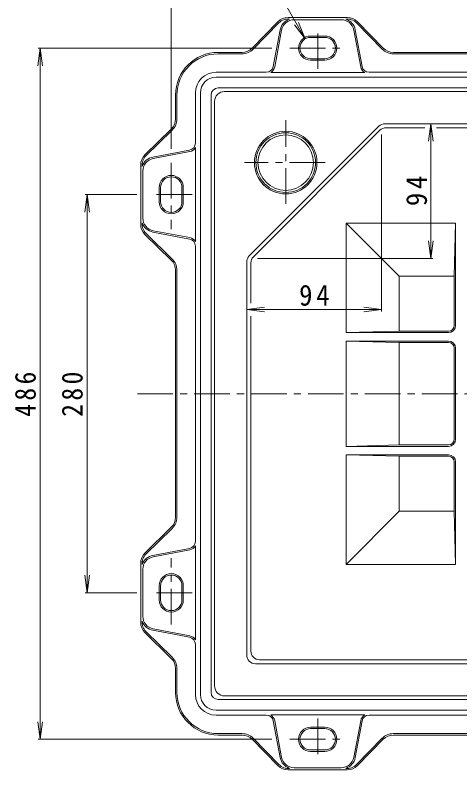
# Model space of a CAD drawing. Units: millimetres, scale not verified. Extents: x -960 to 817, y -688 to 698.
# Drawn here: x -698 to -385, y -332 to 199 of the extents above; entities that cross this region are included whole.
import ezdxf

# ---------------------------------------------------------------- set-up
doc = ezdxf.new("R2010")
doc.units = ezdxf.units.MM
doc.header["$LTSCALE"] = 5
doc.linetypes.add('CHAIN1', pattern=[8, 5, -1, 1, -1])
for name, color, linetype, lineweight in [('0-0_通り芯', 3, 'Continuous', 9), ('0-1_躯体', 2, 'Continuous', 9), ('0-4_その他', 7, 'Continuous', 9)]:
    doc.layers.add(name, color=color, linetype=linetype, lineweight=lineweight)
doc.styles.add('ＭＳ ゴシック', font='')
doc.styles.get('ＭＳ ゴシック').set_extended_font_data('MS Gothic')

msp = doc.modelspace()

# ---------------------------------------------------------------- linework, layer by layer
at = {"layer": '0-0_通り芯'}
for p, q in [((-550.201, 145.463), (-139.201, 145.463)), ((-557.201, 138.463), (-557.201, -272.537)), ((-437.357, 122.821), (-252.044, 122.821)), ((-441.6, 121.064), (-532.802, 29.862)), ((-529.971, 29.157), (-440.895, 118.233)), ((-409.329, 119.99), (-436.653, 119.99)), ((-252.749, 119.99), (-401.187, 119.99)), ((-387.701, 52.963), (-464.701, 52.963)), ((-464.701, -24.037), (-464.701, 52.963)), ((-388.701, 15.643), (-387.701, 52.963)), ((-387.701, -19.037), (-387.701, 52.963)), ((-534.559, -250.895), (-534.559, 25.62)), ((-531.728, -3.462), (-531.728, 24.915)), ((-427.38, -23.037), (-427.38, 15.643)), ((-388.701, -19.037), (-388.701, 15.643)), ((-531.728, -248.064), (-531.728, -12.546)), ((-427.38, -23.037), (-464.701, -24.037)), ((-392.701, -24.037), (-464.701, -24.037)), ((-392.701, -23.037), (-427.38, -23.037)), ((-427.38, -31.037), (-464.701, -30.037)), ((-392.701, -30.037), (-464.701, -30.037)), ((-464.701, -104.037), (-464.701, -30.037)), ((-427.38, -103.037), (-427.38, -31.037)), ((-392.701, -31.037), (-427.38, -31.037)), ((-388.701, -35.037), (-388.701, -99.037)), ((-387.701, -35.037), (-387.701, -99.037)), ((-427.38, -103.037), (-464.701, -104.037)), ((-392.701, -104.037), (-464.701, -104.037)), ((-392.701, -103.037), (-427.38, -103.037)), ((-427.38, -111.037), (-464.701, -110.037)), ((-392.701, -110.037), (-464.701, -110.037)), ((-464.701, -187.037), (-464.701, -110.037)), ((-427.38, -111.037), (-427.38, -149.716)), ((-392.701, -111.037), (-427.38, -111.037)), ((-388.701, -115.037), (-388.701, -149.716)), ((-387.701, -115.037), (-387.701, -187.037)), ((-388.701, -149.716), (-387.701, -187.037)), ((-387.701, -187.037), (-464.701, -187.037)), ((-163.673, -254.064), (-525.728, -254.064)), ((-528.559, -256.895), (-160.842, -256.895)), ((-550.201, -279.537), (-139.201, -279.537))]:
    msp.add_line(p, q, dxfattribs=at)
at = {"layer": '0-0_通り芯', "linetype": 'CHAIN1'}
for p, q in [((-507.201, 66.473), (-507.201, 125.272)), ((-479.459, 95.463), (-536.298, 95.463)), ((-611.493, -67.037), (-78.003, -67.037))]:
    msp.add_line(p, q, dxfattribs=at)
at = {"layer": '0-0_通り芯'}
for points in [[(-388.701, 15.643), (-427.38, 15.643), (-464.701, 52.963)], [(-388.701, -149.716), (-427.38, -149.716), (-464.701, -187.037)]]:
    msp.add_lwpolyline(points, dxfattribs=at)
for radius in [22, 21, 19.5]:
    msp.add_circle((-507.201, 95.463), radius, dxfattribs=at)
for centre, radius, start, end in [((-550.201, 138.463), 7, 90, 180), ((-437.357, 116.821), 6, 90, 134.99933), ((-436.653, 113.99), 6, 90, 134.99933), ((-528.559, 25.62), 6, 135.00067, 180), ((-525.728, 24.915), 6, 135.00034, 180), ((-392.701, -19.037), 4, 270, 0), ((-392.701, -19.037), 5, 270, 0), ((-392.701, -35.037), 5, 0, 90), ((-392.701, -35.037), 4, 0, 90), ((-392.701, -99.037), 4, 270, 0), ((-392.701, -99.037), 5, 270, 0), ((-392.701, -115.037), 5, 0, 90), ((-392.701, -115.037), 4, 0, 90), ((-525.728, -248.064), 6, 180, 270), ((-528.559, -250.895), 6, 180, 270), ((-550.201, -272.537), 7, 180, 270)]:
    msp.add_arc(centre, radius, start, end, dxfattribs=at)
at = {"layer": '0-1_躯体'}
for p, q in [((-505.498, 197.463), (-463.903, 197.463)), ((-530.76, 175.965), (-512.642, 194.461)), ((-530.045, 175.265), (-511.927, 193.761)), ((-501.226, 195.963), (-468.175, 195.963)), ((-439.356, 175.265), (-457.474, 193.761)), ((-438.642, 175.965), (-456.76, 194.461)), ((-515.93, 163.034), (-511.052, 188.822)), ((-510.069, 188.636), (-514.948, 162.848)), ((-459.332, 188.636), (-454.453, 162.848)), ((-453.471, 163.034), (-458.35, 188.822)), ((-489.701, 184.463), (-479.701, 184.463)), ((-489.701, 183.463), (-479.701, 183.463)), ((-537.903, 172.963), (-554.701, 172.963)), ((-554.701, 171.963), (-537.903, 171.963)), ((-431.498, 172.963), (-257.904, 172.963)), ((-257.904, 171.963), (-431.498, 171.963)), ((-489.701, 168.463), (-479.701, 168.463)), ((-489.701, 167.463), (-479.701, 167.463)), ((-520.843, 158.963), (-556.201, 158.963)), ((-556.201, 155.463), (-133.201, 155.463)), ((-451.655, 158.824), (-517.746, 158.824)), ((-448.558, 158.963), (-240.844, 158.963)), ((-570.701, 109.106), (-570.701, 144.463)), ((-567.201, 144.463), (-567.201, -278.537)), ((-554.701, 147.963), (-134.701, 147.963)), ((-584.701, 126.165), (-584.701, 142.963)), ((-583.701, 142.963), (-583.701, 126.165)), ((-559.701, 142.963), (-559.701, -277.037)), ((-587.703, 119.022), (-606.198, 100.904)), ((-587.003, 118.308), (-605.499, 100.19)), ((-574.771, 104.193), (-600.56, 99.314)), ((-600.374, 98.332), (-574.585, 103.21)), ((-570.562, 39.918), (-570.562, 106.008)), ((-609.201, 93.76), (-609.201, 52.166)), ((-607.701, 89.488), (-607.701, 56.438)), ((-596.201, 77.963), (-596.201, 67.963)), ((-595.201, 77.963), (-595.201, 67.963)), ((-580.201, 77.963), (-580.201, 67.963)), ((-579.201, 77.963), (-579.201, 67.963)), ((-587.703, 26.904), (-606.198, 45.022)), ((-587.003, 27.618), (-605.499, 45.736)), ((-574.771, 41.733), (-600.56, 46.612)), ((-600.374, 47.594), (-574.585, 42.716)), ((-570.701, 36.82), (-570.701, -170.894)), ((-584.701, 19.76), (-584.701, -153.834)), ((-583.701, -153.834), (-583.701, 19.76)), ((-587.703, -160.978), (-606.198, -179.096)), ((-587.003, -161.692), (-605.499, -179.81)), ((-570.562, -173.992), (-570.562, -240.082)), ((-574.771, -175.807), (-600.56, -180.686)), ((-600.374, -181.668), (-574.585, -176.79)), ((-609.201, -227.834), (-609.201, -186.24)), ((-607.701, -223.562), (-607.701, -190.511)), ((-596.201, -212.037), (-596.201, -202.037)), ((-595.201, -212.037), (-595.201, -202.037)), ((-580.201, -212.037), (-580.201, -202.037)), ((-579.201, -212.037), (-579.201, -202.037)), ((-574.771, -238.267), (-600.56, -233.388)), ((-600.374, -232.405), (-574.585, -237.284)), ((-587.703, -253.096), (-606.198, -234.978)), ((-587.003, -252.382), (-605.499, -234.264)), ((-570.701, -243.18), (-570.701, -278.537)), ((-584.701, -260.239), (-584.701, -277.037)), ((-583.701, -277.037), (-583.701, -260.239)), ((-554.701, -282.037), (-134.701, -282.037)), ((-556.201, -289.537), (-133.201, -289.537)), ((-520.843, -293.037), (-556.201, -293.037)), ((-451.655, -292.898), (-517.746, -292.898)), ((-515.93, -297.107), (-511.052, -322.896)), ((-510.069, -322.71), (-514.948, -296.922)), ((-459.332, -322.71), (-454.453, -296.922)), ((-453.471, -297.107), (-458.35, -322.896)), ((-448.558, -293.037), (-240.844, -293.037)), ((-489.701, -301.537), (-479.701, -301.537)), ((-554.701, -306.037), (-537.903, -306.037)), ((-537.903, -307.037), (-554.701, -307.037)), ((-489.701, -302.537), (-479.701, -302.537)), ((-257.904, -306.037), (-431.498, -306.037)), ((-431.498, -307.037), (-257.904, -307.037)), ((-530.76, -310.039), (-512.642, -328.535)), ((-530.045, -309.339), (-511.927, -327.835)), ((-439.356, -309.339), (-457.474, -327.835)), ((-438.642, -310.039), (-456.76, -328.535)), ((-489.701, -317.537), (-479.701, -317.537)), ((-489.701, -318.537), (-479.701, -318.537)), ((-505.498, -331.537), (-463.903, -331.537)), ((-501.226, -330.037), (-468.175, -330.037))]:
    msp.add_line(p, q, dxfattribs=at)
at = {"layer": '0-1_躯体', "linetype": 'CHAIN1'}
for p, q in [((-484.701, 161.285), (-484.701, 190.152)), ((-504.206, 175.963), (-465.776, 175.963)), ((-587.701, 95.259), (-587.701, 48.664)), ((-573.022, 72.963), (-601.89, 72.963)), ((-587.701, -229.333), (-587.701, -182.738)), ((-573.022, -207.037), (-601.89, -207.037)), ((-484.701, -295.359), (-484.701, -324.226)), ((-504.206, -310.037), (-465.776, -310.037))]:
    msp.add_line(p, q, dxfattribs=at)
at = {"layer": '0-1_躯体'}
for centre, radius, start, end in [((-505.498, 187.463), 10, 90, 135.59067), ((-505.498, 187.463), 9, 83.69125, 135.59081), ((-501.226, 186.963), 10, 109.16592, 169.28644), ((-463.903, 187.463), 9, 44.40919, 96.30875), ((-468.175, 186.963), 10, 10.71356, 70.83408), ((-463.903, 187.463), 10, 44.40933, 90), ((-501.226, 186.963), 9, 90, 169.28644), ((-468.175, 186.963), 9, 10.71356, 90), ((-489.701, 175.963), 8.5, 90, 270), ((-489.701, 175.963), 7.5, 90, 270), ((-479.701, 175.963), 8.5, 270, 90), ((-479.701, 175.963), 7.5, 270, 90), ((-537.903, 182.963), 10, 270, 315.59067), ((-537.903, 182.963), 11, 270, 315.59093), ((-431.498, 182.963), 11, 224.40907, 270), ((-431.498, 182.963), 10, 224.40933, 270), ((-554.701, 142.963), 30, 90, 180), ((-554.701, 142.963), 29, 90, 180), ((-520.843, 163.963), 5, 270, 349.28552), ((-520.843, 163.963), 6, 301.08063, 349.28767), ((-448.558, 163.963), 6, 190.71233, 238.91937), ((-448.558, 163.963), 5, 190.71448, 270), ((-556.201, 144.463), 14.5, 90, 180), ((-556.201, 144.463), 11, 90, 180), ((-554.701, 142.963), 5, 90, 180), ((-594.701, 126.166), 10, 314.40933, 0), ((-594.701, 126.166), 11, 314.40907, 0), ((-575.701, 109.106), 5, 280.71448, 0), ((-599.201, 93.76), 10, 134.40933, 180), ((-575.701, 109.106), 6, 280.71233, 328.91937), ((-599.201, 93.76), 9, 134.40919, 186.30875), ((-598.701, 89.488), 10, 100.71356, 160.83408), ((-598.701, 89.488), 9, 100.71356, 180), ((-587.701, 77.963), 8.5, 0, 180), ((-587.701, 77.963), 7.5, 0, 180), ((-587.701, 67.963), 8.5, 180, 0), ((-587.701, 67.963), 7.5, 180, 0), ((-599.201, 52.166), 9, 173.69125, 225.59081), ((-598.701, 56.438), 10, 199.16592, 259.28644), ((-598.701, 56.438), 9, 180, 259.28644), ((-599.201, 52.166), 10, 180, 225.59067), ((-575.701, 36.82), 6, 31.08063, 79.28767), ((-575.701, 36.82), 5, 0, 79.28552), ((-594.701, 19.76), 10, 0, 45.59067), ((-594.701, 19.76), 11, 0, 45.59093), ((-594.701, -153.834), 10, 314.40933, 0), ((-594.701, -153.834), 11, 314.40907, 0), ((-575.701, -170.894), 5, 280.71448, 0), ((-575.701, -170.894), 6, 280.71233, 328.91937), ((-599.201, -186.24), 10, 134.40933, 180), ((-599.201, -186.24), 9, 134.40919, 186.30875), ((-598.701, -190.511), 10, 100.71356, 160.83408), ((-598.701, -190.511), 9, 100.71356, 180), ((-587.701, -202.037), 8.5, 0, 180), ((-587.701, -202.037), 7.5, 0, 180), ((-587.701, -212.037), 8.5, 180, 0), ((-587.701, -212.037), 7.5, 180, 0), ((-599.201, -227.834), 10, 180, 225.59067), ((-599.201, -227.834), 9, 173.69125, 225.59081), ((-598.701, -223.562), 10, 199.16592, 259.28644), ((-598.701, -223.562), 9, 180, 259.28644), ((-575.701, -243.18), 5, 0, 79.28552), ((-575.701, -243.18), 6, 31.08063, 79.28767), ((-594.701, -260.24), 10, 0, 45.59067), ((-594.701, -260.24), 11, 0, 45.59093), ((-554.701, -277.037), 30, 180, 270), ((-554.701, -277.037), 29, 180, 270), ((-556.201, -278.537), 14.5, 180, 270), ((-556.201, -278.537), 11, 180, 270), ((-554.701, -277.037), 5, 180, 270), ((-520.843, -298.037), 5, 10.71448, 90), ((-520.843, -298.037), 6, 10.71233, 58.91937), ((-448.558, -298.037), 6, 121.08063, 169.28767), ((-448.558, -298.037), 5, 90, 169.28552), ((-489.701, -310.037), 8.5, 90, 270), ((-479.701, -310.037), 8.5, 270, 90), ((-537.903, -317.037), 11, 44.40907, 90), ((-537.903, -317.037), 10, 44.40933, 90), ((-489.701, -310.037), 7.5, 90, 270), ((-479.701, -310.037), 7.5, 270, 90), ((-431.498, -317.037), 11, 90, 135.59093), ((-431.498, -317.037), 10, 90, 135.59067), ((-501.226, -321.037), 10, 190.71356, 250.83408), ((-501.226, -321.037), 9, 190.71356, 270), ((-468.175, -321.037), 9, 270, 349.28644), ((-468.175, -321.037), 10, 289.16592, 349.28644), ((-505.498, -321.537), 10, 224.40933, 270), ((-505.498, -321.537), 9, 224.40919, 276.30875), ((-463.903, -321.537), 9, 263.69125, 315.59081), ((-463.903, -321.537), 10, 270, 315.59067)]:
    msp.add_arc(centre, radius, start, end, dxfattribs=at)
at = {"layer": '0-4_その他'}
for p, q in [((-493.451, 182.458), (-564.227, 305.046)), ((-587.701, 269.553), (-587.701, 105.259)), ((-493.451, 182.458), (-501.06, 192.375)), ((-493.451, 182.458), (-498.234, 194.007)), ((-679.791, 175.963), (-681.423, 163.57)), ((-681.291, 175.963), (-516.997, 175.963)), ((-679.791, -310.037), (-679.791, 175.963)), ((-679.791, 175.963), (-678.16, 163.57)), ((-405.173, 122.821), (-406.805, 110.428)), ((-405.173, 28.105), (-405.173, 122.821)), ((-405.173, 122.821), (-403.542, 110.428)), ((-439.842, 115.321), (-439.842, -9.339)), ((-646.827, 72.963), (-648.459, 60.57)), ((-648.327, 72.963), (-611.889, 72.963)), ((-646.827, -207.037), (-646.827, 72.963)), ((-646.827, 72.963), (-645.195, 60.57)), ((-405.173, 28.105), (-406.805, 40.498)), ((-405.173, 28.105), (-403.542, 40.498)), ((-527.059, 28.105), (-403.673, 28.105)), ((-534.559, -7.839), (-522.166, -6.207)), ((-534.559, -7.839), (-439.842, -7.839)), ((-534.559, -7.839), (-522.166, -9.471)), ((-439.842, -7.839), (-452.236, -6.207)), ((-439.842, -7.839), (-452.236, -9.471)), ((-646.827, -207.037), (-648.459, -194.644)), ((-646.827, -207.037), (-645.195, -194.644)), ((-648.327, -207.037), (-611.889, -207.037)), ((-679.791, -310.037), (-681.423, -297.644)), ((-679.791, -310.037), (-678.16, -297.644)), ((-681.291, -310.037), (-516.997, -310.037))]:
    msp.add_line(p, q, dxfattribs=at)

# ---------------------------------------------------------------- texts
at = {"layer": '0-4_その他', "color": 2, "char_height": 14.66, "attachment_point": 7, "rotation": 90, "style": 'ＭＳ ゴシック'}
for s, insert in [('\\T1.27;\\W0.95;94', (-407.673, 64.838)), ('\\T1.27;\\W0.9;486', (-682.791, -83.287)), ('\\T1.27;\\W0.9;280', (-649.827, -83.287))]:
    msp.add_mtext(s, dxfattribs=dict(at, insert=insert))
at = {"layer": '0-4_その他', "color": 2, "insert": (-497.826, -5.339), "char_height": 14.66, "attachment_point": 7, "style": 'ＭＳ ゴシック'}
msp.add_mtext('\\T1.27;\\W0.95;94', dxfattribs=at)

doc.saveas('drawing.dxf')
